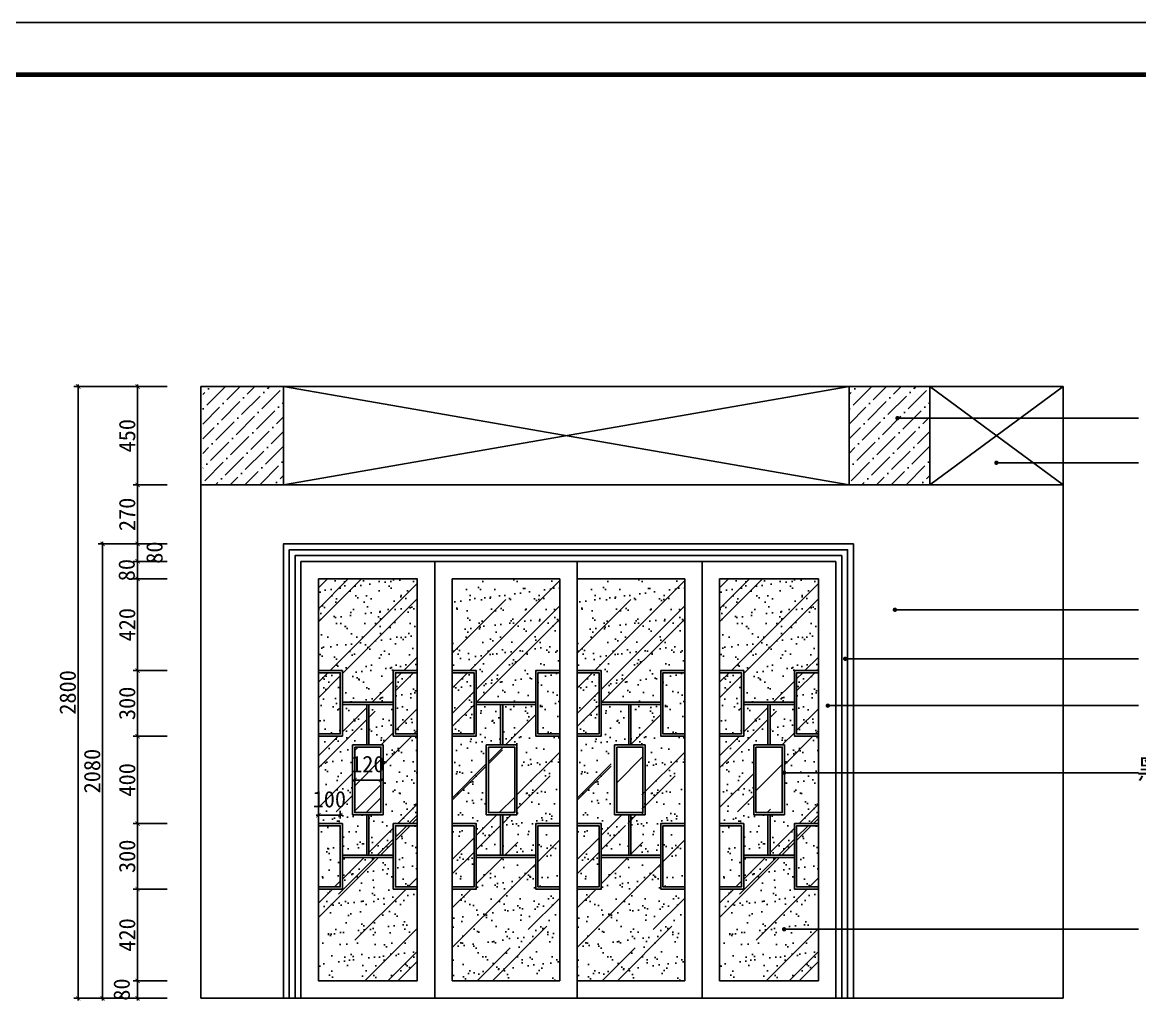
# Model space of a CAD drawing. Header units: millimetres. Extents: x 71641 to 191108, y -23091 to 29972.
# Drawn here: x 99519 to 104636, y -5662 to -1139 of the extents above; entities that cross this region are included whole.
import ezdxf

# ---------------------------------------------------------------- set-up
doc = ezdxf.new("R2010")
doc.units = ezdxf.units.MM
doc.layers.add('00', color=1, linetype='Continuous')
doc.styles.add('30', font='SimSun.ttf', dxfattribs={"height": 75})
doc.dimstyles.new('30', dxfattribs={"dimscale": 0, "dimtxt": 90, "dimasz": 20, "dimexe": 20, "dimexo": 20, "dimgap": 10, "dimtad": 1, "dimdec": 0, "dimzin": 0, "dimdsep": 46, "dimtxsty": '30', "dimblk": 'ARCHTICK', "dimcen": 20, "dimdle": 10, "dimclrd": 8, "dimclre": 8, "dimclrt": 2, "dimadec": 0, "dimazin": 0, "dimtfac": 1, "dimtdec": 0, "dimtmove": 2, "dimatfit": 3, "dimldrblk": 'DOT', "dimfxl": 0, "dimtolj": 2, "dimtzin": 0, "dimlwd": -1, "dimarcsym": 0})
pattern_1 = [(37.5, (-14028.785, 991.715), (-3.20006, 97.88265), [0, -77.216, 0, -86.36, 0, -82.55]), (7.5, (-14028.79, 991.71), (89.90466, 143.36502), [0, -41.656, 0, -69.596, 0, -26.67]), (327.5, (-14091.27, 991.715), (158.198474, 0.28744), [0, -25.4, 0, -91.44, 0, -119.38]), (317.5, (-14091.27, 991.71), (152.71129, 44.58586), [0, -12.7, 0, -59.944, 0, -68.58])]
pattern_2 = [(45, (-14028.8, 991.7), (301.7366, 804.631), [5334, -711.2, 1778, -355.6]), (45, (-13820.1, 1451.86), (-585.872, 82.9776), [1066.8, -117.348, 2133.6, -266.7]), (45, (-14116.8, 1331.17), (1139.0557, 1475.9949), [2844.8, -497.84, 1422.4, -355.6])]

# ---------------------------------------------------------------- blocks, each defined once
blk = doc.blocks.new('_ARCHTICK')
at = {"color": 0, "linetype": 'ByBlock', "const_width": 0.15}
blk.add_lwpolyline([(-0.5, -0.5), (0.5, 0.5)], dxfattribs=at)
blk = doc.blocks.new('*D157')
at = {"color": 8, "lineweight": -2}
for p, q in [((100182.1, -5525.8), (100027, -5525.8)), ((100182.1, -5605.8), (100027, -5605.8))]:
    blk.add_line(p, q, dxfattribs=at)
at = {"color": 8}
blk.add_line((100047, -5615.8), (100047, -5515.8), dxfattribs=at)
at = {"layer": 'Defpoints', "color": 0}
for p in [(100047, -5525.8), (100202.1, -5525.8), (100202.1, -5605.8)]:
    blk.add_point(p, dxfattribs=at)
at = {"color": 8, "xscale": 20, "yscale": 20, "zscale": 20}
for p, rotation in [((100047, -5525.8), 90), ((100047, -5605.8), 270)]:
    blk.add_blockref('_ARCHTICK', p, dxfattribs=dict(at, rotation=rotation))
at = {"color": 2, "insert": (99974.5, -5565.8), "char_height": 75, "attachment_point": 5, "rotation": 90, "style": '30'}
blk.add_mtext('\\A2;80', dxfattribs=at)
blk = doc.blocks.new('_Dot')
at = {"color": 0, "linetype": 'ByBlock', "lineweight": -2}
blk.add_line((-0.5, 0), (-1, 0), dxfattribs=at)
at = {"color": 0, "linetype": 'ByBlock', "const_width": 0.5}
blk.add_lwpolyline([(-0.25, 0, 1), (0.25, 0, 1)], format="xyb", close=True, dxfattribs=at)
blk = doc.blocks.new('DOT')
at = {"color": 0, "linetype": 'ByBlock'}
blk.add_line((-0.5, 0), (-1, 0), dxfattribs=at)
at = {"color": 0, "linetype": 'ByBlock', "const_width": 0.5}
blk.add_lwpolyline([(-0.25, 0, 1), (0.25, 0, 1)], format="xyb", close=True, dxfattribs=at)
blk = doc.blocks.new('*D158')
at = {"color": 8, "lineweight": -2}
for p, q in [((100182.1, -5105.8), (100027, -5105.8)), ((100182.1, -5525.8), (100027, -5525.8))]:
    blk.add_line(p, q, dxfattribs=at)
at = {"color": 8}
blk.add_line((100047, -5535.8), (100047, -5095.8), dxfattribs=at)
at = {"layer": 'Defpoints', "color": 0}
for p in [(100047, -5105.8), (100202.1, -5105.8), (100202.1, -5525.8)]:
    blk.add_point(p, dxfattribs=at)
at = {"color": 8, "xscale": 20, "yscale": 20, "zscale": 20}
for p, rotation in [((100047, -5105.8), 90), ((100047, -5525.8), 270)]:
    blk.add_blockref('_ARCHTICK', p, dxfattribs=dict(at, rotation=rotation))
at = {"color": 2, "insert": (99999.5, -5315.8), "char_height": 75, "attachment_point": 5, "rotation": 90, "style": '30'}
blk.add_mtext('\\A2;420', dxfattribs=at)
blk = doc.blocks.new('*D159')
at = {"color": 8, "lineweight": -2}
for p, q in [((100182.1, -4805.8), (100027, -4805.8)), ((100182.1, -5105.8), (100027, -5105.8))]:
    blk.add_line(p, q, dxfattribs=at)
at = {"color": 8}
blk.add_line((100047, -5115.8), (100047, -4795.8), dxfattribs=at)
at = {"layer": 'Defpoints', "color": 0}
for p in [(100047, -4805.8), (100202.1, -4805.8), (100202.1, -5105.8)]:
    blk.add_point(p, dxfattribs=at)
at = {"color": 8, "xscale": 20, "yscale": 20, "zscale": 20}
for p, rotation in [((100047, -4805.8), 90), ((100047, -5105.8), 270)]:
    blk.add_blockref('_ARCHTICK', p, dxfattribs=dict(at, rotation=rotation))
at = {"color": 2, "insert": (99999.5, -4955.8), "char_height": 75, "attachment_point": 5, "rotation": 90, "style": '30'}
blk.add_mtext('\\A2;300', dxfattribs=at)
blk = doc.blocks.new('*D160')
at = {"color": 8}
blk.add_line((100047, -4815.8), (100047, -4395.8), dxfattribs=at)
at = {"color": 8, "lineweight": -2}
for p, q in [((100182.1, -4405.8), (100027, -4405.8)), ((100182.1, -4805.8), (100027, -4805.8))]:
    blk.add_line(p, q, dxfattribs=at)
at = {"layer": 'Defpoints', "color": 0}
for p in [(100047, -4405.8), (100202.1, -4405.8), (100202.1, -4805.8)]:
    blk.add_point(p, dxfattribs=at)
at = {"color": 8, "xscale": 20, "yscale": 20, "zscale": 20}
for p, rotation in [((100047, -4405.8), 90), ((100047, -4805.8), 270)]:
    blk.add_blockref('_ARCHTICK', p, dxfattribs=dict(at, rotation=rotation))
at = {"color": 2, "insert": (99999.5, -4605.8), "char_height": 75, "attachment_point": 5, "rotation": 90, "style": '30'}
blk.add_mtext('\\A2;400', dxfattribs=at)
blk = doc.blocks.new('*D161')
at = {"color": 8, "lineweight": -2}
for p, q in [((100182.1, -4105.8), (100027, -4105.8)), ((100182.1, -4405.8), (100027, -4405.8))]:
    blk.add_line(p, q, dxfattribs=at)
at = {"color": 8}
blk.add_line((100047, -4415.8), (100047, -4095.8), dxfattribs=at)
at = {"layer": 'Defpoints', "color": 0}
for p in [(100047, -4105.8), (100202.1, -4105.8), (100202.1, -4405.8)]:
    blk.add_point(p, dxfattribs=at)
at = {"color": 8, "xscale": 20, "yscale": 20, "zscale": 20}
for p, rotation in [((100047, -4105.8), 90), ((100047, -4405.8), 270)]:
    blk.add_blockref('_ARCHTICK', p, dxfattribs=dict(at, rotation=rotation))
at = {"color": 2, "insert": (99999.5, -4255.8), "char_height": 75, "attachment_point": 5, "rotation": 90, "style": '30'}
blk.add_mtext('\\A2;300', dxfattribs=at)
blk = doc.blocks.new('*D162')
at = {"color": 8}
blk.add_line((100047, -4115.8), (100047, -3675.8), dxfattribs=at)
at = {"color": 8, "lineweight": -2}
for p, q in [((100182.1, -3685.8), (100027, -3685.8)), ((100182.1, -4105.8), (100027, -4105.8))]:
    blk.add_line(p, q, dxfattribs=at)
at = {"layer": 'Defpoints', "color": 0}
for p in [(100047, -3685.8), (100202.1, -3685.8), (100202.1, -4105.8)]:
    blk.add_point(p, dxfattribs=at)
at = {"color": 8, "xscale": 20, "yscale": 20, "zscale": 20}
for p, rotation in [((100047, -3685.8), 90), ((100047, -4105.8), 270)]:
    blk.add_blockref('_ARCHTICK', p, dxfattribs=dict(at, rotation=rotation))
at = {"color": 2, "insert": (99999.5, -3895.8), "char_height": 75, "attachment_point": 5, "rotation": 90, "style": '30'}
blk.add_mtext('\\A2;420', dxfattribs=at)
blk = doc.blocks.new('*D163')
at = {"color": 8, "lineweight": -2}
for p, q in [((100182.1, -3605.8), (100027, -3605.8)), ((100182.1, -3685.8), (100027, -3685.8))]:
    blk.add_line(p, q, dxfattribs=at)
at = {"color": 8}
blk.add_line((100047, -3695.8), (100047, -3595.8), dxfattribs=at)
at = {"layer": 'Defpoints', "color": 0}
for p in [(100047, -3605.8), (100202.1, -3605.8), (100202.1, -3685.8)]:
    blk.add_point(p, dxfattribs=at)
at = {"color": 8, "xscale": 20, "yscale": 20, "zscale": 20}
for p, rotation in [((100047, -3605.8), 90), ((100047, -3685.8), 270)]:
    blk.add_blockref('_ARCHTICK', p, dxfattribs=dict(at, rotation=rotation))
at = {"color": 2, "insert": (99997.1, -3645.8), "char_height": 75, "attachment_point": 5, "rotation": 90, "style": '30'}
blk.add_mtext('\\A2;80', dxfattribs=at)
blk = doc.blocks.new('*D164')
at = {"color": 8, "lineweight": -2}
for p, q in [((100182.1, -3525.8), (100027, -3525.8)), ((100182.1, -3605.8), (100027, -3605.8))]:
    blk.add_line(p, q, dxfattribs=at)
at = {"color": 8}
blk.add_line((100047, -3615.8), (100047, -3515.8), dxfattribs=at)
at = {"layer": 'Defpoints', "color": 0}
for p in [(100047, -3525.8), (100202.1, -3525.8), (100202.1, -3605.8)]:
    blk.add_point(p, dxfattribs=at)
at = {"color": 8, "xscale": 20, "yscale": 20, "zscale": 20}
for p, rotation in [((100047, -3525.8), 90), ((100047, -3605.8), 270)]:
    blk.add_blockref('_ARCHTICK', p, dxfattribs=dict(at, rotation=rotation))
at = {"color": 2, "insert": (100124.6, -3565.8), "char_height": 75, "attachment_point": 5, "rotation": 90, "style": '30'}
blk.add_mtext('\\A2;80', dxfattribs=at)
blk = doc.blocks.new('*D165')
at = {"color": 8, "lineweight": -2}
for p, q in [((100182.1, -3255.8), (100027, -3255.8)), ((100182.1, -3525.8), (100027, -3525.8))]:
    blk.add_line(p, q, dxfattribs=at)
at = {"color": 8}
blk.add_line((100047, -3535.8), (100047, -3245.8), dxfattribs=at)
at = {"layer": 'Defpoints', "color": 0}
for p in [(100047, -3255.8), (100202.1, -3255.8), (100202.1, -3525.8)]:
    blk.add_point(p, dxfattribs=at)
at = {"color": 8, "xscale": 20, "yscale": 20, "zscale": 20}
for p, rotation in [((100047, -3255.8), 90), ((100047, -3525.8), 270)]:
    blk.add_blockref('_ARCHTICK', p, dxfattribs=dict(at, rotation=rotation))
at = {"color": 2, "insert": (99999.5, -3390.8), "char_height": 75, "attachment_point": 5, "rotation": 90, "style": '30'}
blk.add_mtext('\\A2;270', dxfattribs=at)
blk = doc.blocks.new('*D166')
at = {"color": 8, "lineweight": -2}
for p, q in [((100182.1, -2805.8), (100027, -2805.8)), ((100182.1, -3255.8), (100027, -3255.8))]:
    blk.add_line(p, q, dxfattribs=at)
at = {"color": 8}
blk.add_line((100047, -3265.8), (100047, -2795.8), dxfattribs=at)
at = {"layer": 'Defpoints', "color": 0}
for p in [(100047, -2805.8), (100202.1, -2805.8), (100202.1, -3255.8)]:
    blk.add_point(p, dxfattribs=at)
at = {"color": 8, "xscale": 20, "yscale": 20, "zscale": 20}
for p, rotation in [((100047, -2805.8), 90), ((100047, -3255.8), 270)]:
    blk.add_blockref('_ARCHTICK', p, dxfattribs=dict(at, rotation=rotation))
at = {"color": 2, "insert": (99999.5, -3030.8), "char_height": 75, "attachment_point": 5, "rotation": 90, "style": '30'}
blk.add_mtext('\\A2;450', dxfattribs=at)
blk = doc.blocks.new('*D167')
at = {"color": 8, "lineweight": -2}
for p, q in [((100182.1, -2805.8), (99754.7, -2805.8)), ((100182.1, -5605.8), (99754.7, -5605.8))]:
    blk.add_line(p, q, dxfattribs=at)
at = {"color": 8}
blk.add_line((99774.7, -5615.8), (99774.7, -2795.8), dxfattribs=at)
at = {"layer": 'Defpoints', "color": 0}
for p in [(99774.7, -2805.8), (100202.1, -2805.8), (100202.1, -5605.8)]:
    blk.add_point(p, dxfattribs=at)
at = {"color": 8, "xscale": 20, "yscale": 20, "zscale": 20}
for p, rotation in [((99774.7, -2805.8), 90), ((99774.7, -5605.8), 270)]:
    blk.add_blockref('_ARCHTICK', p, dxfattribs=dict(at, rotation=rotation))
at = {"color": 2, "insert": (99727.2, -4205.8), "char_height": 75, "attachment_point": 5, "rotation": 90, "style": '30'}
blk.add_mtext('\\A2;2800', dxfattribs=at)
blk = doc.blocks.new('*D168')
at = {"color": 8, "lineweight": -2}
for p, q in [((100182.1, -3525.8), (99866.6, -3525.8)), ((100182.1, -5605.8), (99866.6, -5605.8))]:
    blk.add_line(p, q, dxfattribs=at)
at = {"color": 8}
blk.add_line((99886.6, -5615.8), (99886.6, -3515.8), dxfattribs=at)
at = {"layer": 'Defpoints', "color": 0}
for p in [(99886.6, -3525.8), (100202.1, -3525.8), (100202.1, -5605.8)]:
    blk.add_point(p, dxfattribs=at)
at = {"color": 8, "xscale": 20, "yscale": 20, "zscale": 20}
for p, rotation in [((99886.6, -3525.8), 90), ((99886.6, -5605.8), 270)]:
    blk.add_blockref('_ARCHTICK', p, dxfattribs=dict(at, rotation=rotation))
at = {"color": 2, "insert": (99839.1, -4565.8), "char_height": 75, "attachment_point": 5, "rotation": 90, "style": '30'}
blk.add_mtext('\\A2;2080', dxfattribs=at)
blk = doc.blocks.new('*D186')
at = {"color": 8, "lineweight": -2}
for p, q in [((100875.2, -4782.1), (100875.2, -4747.5)), ((100975.2, -4782.1), (100975.2, -4747.5))]:
    blk.add_line(p, q, dxfattribs=at)
at = {"color": 8}
blk.add_line((100985.2, -4767.5), (100865.2, -4767.5), dxfattribs=at)
at = {"layer": 'Defpoints', "color": 0}
for p in [(100875.2, -4767.5), (100875.2, -4802.1), (100975.2, -4802.1)]:
    blk.add_point(p, dxfattribs=at)
at = {"color": 8, "xscale": 20, "yscale": 20, "zscale": 20, "rotation": 180}
blk.add_blockref('_ARCHTICK', (100875.2, -4767.5), dxfattribs=at)
at = {"color": 8, "xscale": 20, "yscale": 20, "zscale": 20}
blk.add_blockref('_ARCHTICK', (100975.2, -4767.5), dxfattribs=at)
at = {"color": 2, "insert": (100925.2, -4695), "char_height": 75, "attachment_point": 5, "style": '30'}
blk.add_mtext('\\A2;100', dxfattribs=at)
blk = doc.blocks.new('*D187')
at = {"color": 8, "lineweight": -2}
for p, q in [((101041.5, -4599.7), (101041.5, -4586.6)), ((101161.5, -4599.7), (101161.5, -4586.6))]:
    blk.add_line(p, q, dxfattribs=at)
at = {"color": 8}
blk.add_line((101171.5, -4606.6), (101031.5, -4606.6), dxfattribs=at)
at = {"layer": 'Defpoints', "color": 0}
for p in [(101041.5, -4606.6), (101041.5, -4619.7), (101161.5, -4619.7)]:
    blk.add_point(p, dxfattribs=at)
at = {"color": 8, "xscale": 20, "yscale": 20, "zscale": 20, "rotation": 180}
blk.add_blockref('_ARCHTICK', (101041.5, -4606.6), dxfattribs=at)
at = {"color": 8, "xscale": 20, "yscale": 20, "zscale": 20}
blk.add_blockref('_ARCHTICK', (101161.5, -4606.6), dxfattribs=at)
at = {"color": 2, "insert": (101101.5, -4534.1), "char_height": 75, "attachment_point": 5, "style": '30'}
blk.add_mtext('\\A2;120', dxfattribs=at)

msp = doc.modelspace()

# ---------------------------------------------------------------- hatches: boundary and pattern name
h = msp.add_hatch()
h.set_pattern_fill('ANSI36', color=8, scale=15, style=0)
h.set_pattern_definition([(45, (-16988.785, 1191.715), (25.25697, 92.608891), [119.0625, -23.8125, 0, -23.8125])])
h.paths.add_polyline_path([(100345.2, -3255.8), (100715.2, -3255.8), (100715.2, -2805.8), (100345.2, -2805.8)])
h = msp.add_hatch()
h.set_pattern_fill('ANSI36', color=8, scale=15, style=0)
h.set_pattern_definition([(45, (-14028.785, 1191.715), (25.25697, 92.608891), [119.0625, -23.8125, 0, -23.8125])])
h.paths.add_polyline_path([(103305.2, -3255.8), (103675.2, -3255.8), (103675.2, -2805.8), (103305.2, -2805.8)])
h = msp.add_hatch()
h.set_pattern_fill('AR-RROOF', color=165, scale=14, angle=45, style=0)
h.paths.add_polyline_path([(101217.7, -4105.8), (101327.7, -4105.8), (101327.7, -3685.8), (100875.2, -3685.8), (100875.2, -4105.8), (100985.2, -4105.8), (100985.2, -4250.8), (101217.7, -4250.8)])
h.paths.add_polyline_path([(100975.2, -4115.8), (100875.2, -4115.8), (100875.2, -4395.8), (100975.2, -4395.8)])
h.paths.add_polyline_path([(100985.2, -4405.8), (100875.2, -4405.8), (100875.2, -4805.8), (100985.2, -4805.8), (100985.2, -4950.8), (101096.5, -4950.8), (101096.5, -4765.8), (101031.5, -4765.8), (101031.5, -4445.8), (101096.5, -4445.8), (101096.5, -4260.8), (100985.2, -4260.8)])
h.paths.add_polyline_path([(101106.5, -4445.8), (101171.5, -4445.8), (101171.5, -4765.8), (101106.5, -4765.8), (101106.5, -4950.8), (101217.7, -4950.8), (101217.7, -4805.8), (101327.7, -4805.8), (101327.7, -4405.8), (101217.7, -4405.8), (101217.7, -4260.8), (101106.5, -4260.8)])
h.paths.add_polyline_path([(101327.7, -4115.8), (101227.7, -4115.8), (101227.7, -4395.8), (101327.7, -4395.8)])
h.paths.add_polyline_path([(101327.7, -4815.8), (101227.7, -4815.8), (101227.7, -5095.8), (101327.7, -5095.8)])
h.paths.add_polyline_path([(100985.2, -5105.8), (100875.2, -5105.8), (100875.2, -5525.8), (101327.7, -5525.8), (101327.7, -5105.8), (101217.7, -5105.8), (101217.7, -4960.8), (100985.2, -4960.8)])
h.paths.add_polyline_path([(100875.2, -5095.8), (100975.2, -5095.8), (100975.2, -4815.8), (100875.2, -4815.8)])
h.paths.add_polyline_path([(100835.2, -4638.7), (101015.2, -4638.7), (101015.2, -4751.2), (100835.2, -4751.2)], flags=9)
h.paths.add_polyline_path([(101011.5, -4477.8), (101191.5, -4477.8), (101191.5, -4590.3), (101011.5, -4590.3)], flags=9)
h = msp.add_hatch()
h.set_pattern_fill('AR-SAND', color=8, scale=2, style=0)
h.set_pattern_definition(pattern_1)
h.paths.add_polyline_path([(101327.7, -5525.8), (101327.7, -5105.8), (101217.7, -5105.8), (101217.7, -4960.8), (100985.2, -4960.8), (100985.2, -5105.8), (100875.2, -5105.8), (100875.2, -5525.8)])
h.paths.add_polyline_path([(100985.2, -4950.8), (101096.5, -4950.8), (101096.5, -4765.8), (101031.5, -4765.8), (101031.5, -4445.8), (101096.5, -4445.8), (101096.5, -4260.8), (100985.2, -4260.8), (100985.2, -4405.8), (100875.2, -4405.8), (100875.2, -4805.8), (100985.2, -4805.8)])
h.paths.add_polyline_path([(101217.7, -4805.8), (101327.7, -4805.8), (101327.7, -4405.8), (101217.7, -4405.8), (101217.7, -4260.8), (101106.5, -4260.8), (101106.5, -4445.8), (101171.5, -4445.8), (101171.5, -4765.8), (101106.5, -4765.8), (101106.5, -4950.8), (101217.7, -4950.8)])
h.paths.add_polyline_path([(101217.7, -4105.8), (101327.7, -4105.8), (101327.7, -3685.8), (100875.2, -3685.8), (100875.2, -4105.8), (100985.2, -4105.8), (100985.2, -4250.8), (101217.7, -4250.8)])
h.paths.add_polyline_path([(100975.2, -4115.8), (100875.2, -4115.8), (100875.2, -4395.8), (100975.2, -4395.8)])
h.paths.add_polyline_path([(101227.7, -4395.8), (101327.7, -4395.8), (101327.7, -4115.8), (101227.7, -4115.8)])
h.paths.add_polyline_path([(101327.7, -4815.8), (101227.7, -4815.8), (101227.7, -5095.8), (101327.7, -5095.8)])
h.paths.add_polyline_path([(100975.2, -4815.8), (100875.2, -4815.8), (100875.2, -5095.8), (100975.2, -5095.8)])
h = msp.add_hatch()
h.set_pattern_fill('AR-SAND', color=8, scale=2, style=0)
h.set_pattern_definition(pattern_1)
h.paths.add_polyline_path([(101870.2, -5105.8), (101870.2, -4960.8), (101597.7, -4960.8), (101597.7, -5105.8), (101487.7, -5105.8), (101487.7, -5525.8), (101980.2, -5525.8), (101980.2, -5105.8)])
h.paths.add_polyline_path([(101587.7, -4815.8), (101487.7, -4815.8), (101487.7, -5095.8), (101587.7, -5095.8)], flags=17)
h.paths.add_polyline_path([(101597.7, -4950.8), (101709, -4950.8), (101709, -4765.8), (101644, -4765.8), (101644, -4445.8), (101709, -4445.8), (101709, -4260.8), (101597.7, -4260.8), (101597.7, -4405.8), (101487.7, -4405.8), (101487.7, -4805.8), (101597.7, -4805.8)], flags=17)
h.paths.add_polyline_path([(101784, -4765.8), (101719, -4765.8), (101719, -4950.8), (101870.2, -4950.8), (101870.2, -4805.8), (101980.2, -4805.8), (101980.2, -4405.8), (101870.2, -4405.8), (101870.2, -4260.8), (101719, -4260.8), (101719, -4445.8), (101784, -4445.8)], flags=17)
h.paths.add_polyline_path([(101880.2, -5095.8), (101980.2, -5095.8), (101980.2, -4815.8), (101880.2, -4815.8)], flags=17)
h.paths.add_polyline_path([(101880.2, -4395.8), (101980.2, -4395.8), (101980.2, -4115.8), (101880.2, -4115.8)])
h.paths.add_polyline_path([(101870.2, -4105.8), (101980.2, -4105.8), (101980.2, -3685.8), (101487.7, -3685.8), (101487.7, -4105.8), (101597.7, -4105.8), (101597.7, -4250.8), (101870.2, -4250.8)], flags=17)
h.paths.add_polyline_path([(101587.7, -4115.8), (101487.7, -4115.8), (101487.7, -4395.8), (101587.7, -4395.8)], flags=17)
h = msp.add_hatch()
h.set_pattern_fill('AR-RROOF', color=165, scale=14, angle=45, style=0)
h.set_pattern_definition(pattern_2)
h.paths.add_polyline_path([(101597.7, -4105.8), (101597.7, -4250.8), (101870.2, -4250.8), (101870.2, -4105.8), (101980.2, -4105.8), (101980.2, -3685.8), (101487.7, -3685.8), (101487.7, -4105.8)], flags=17)
h.paths.add_polyline_path([(101587.7, -4115.8), (101487.7, -4115.8), (101487.7, -4395.8), (101587.7, -4395.8)], flags=17)
h.paths.add_polyline_path([(101644, -4445.8), (101709, -4445.8), (101709, -4260.8), (101597.7, -4260.8), (101597.7, -4405.8), (101487.7, -4405.8), (101487.7, -4805.8), (101597.7, -4805.8), (101597.7, -4950.8), (101709, -4950.8), (101709, -4765.8), (101644, -4765.8)], flags=17)
h.paths.add_polyline_path([(101784, -4445.8), (101784, -4765.8), (101719, -4765.8), (101719, -4950.8), (101870.2, -4950.8), (101870.2, -4805.8), (101980.2, -4805.8), (101980.2, -4405.8), (101870.2, -4405.8), (101870.2, -4260.8), (101719, -4260.8), (101719, -4445.8)])
h.paths.add_polyline_path([(101870.2, -5105.8), (101870.2, -4960.8), (101597.7, -4960.8), (101597.7, -5105.8), (101487.7, -5105.8), (101487.7, -5525.8), (101980.2, -5525.8), (101980.2, -5105.8)])
h.paths.add_polyline_path([(101587.7, -4815.8), (101487.7, -4815.8), (101487.7, -5095.8), (101587.7, -5095.8)], flags=17)
h.paths.add_polyline_path([(101880.2, -5095.8), (101980.2, -5095.8), (101980.2, -4815.8), (101880.2, -4815.8)])
h = msp.add_hatch()
h.set_pattern_fill('AR-RROOF', color=165, scale=14, angle=45, style=0)
h.set_pattern_definition([(45, (-13456.3, 991.7), (301.7366, 804.631), [5334, -711.2, 1778, -355.6]), (45, (-13247.6, 1451.86), (-585.872, 82.9776), [1066.8, -117.348, 2133.6, -266.7]), (45, (-13544.3, 1331.17), (1139.0557, 1475.9949), [2844.8, -497.84, 1422.4, -355.6])])
h.paths.add_polyline_path([(102170.2, -4105.8), (102170.2, -4250.8), (102442.7, -4250.8), (102442.7, -4105.8), (102552.7, -4105.8), (102552.7, -3685.8), (102060.2, -3685.8), (102060.2, -4105.8)])
h.paths.add_polyline_path([(102160.2, -4115.8), (102060.2, -4115.8), (102060.2, -4395.8), (102160.2, -4395.8)])
h.paths.add_polyline_path([(102216.5, -4445.8), (102281.5, -4445.8), (102281.5, -4260.8), (102170.2, -4260.8), (102170.2, -4405.8), (102060.2, -4405.8), (102060.2, -4805.8), (102170.2, -4805.8), (102170.2, -4950.8), (102281.5, -4950.8), (102281.5, -4765.8), (102216.5, -4765.8)])
h.paths.add_polyline_path([(102356.5, -4445.8), (102356.5, -4765.8), (102291.5, -4765.8), (102291.5, -4950.8), (102442.7, -4950.8), (102442.7, -4805.8), (102552.7, -4805.8), (102552.7, -4405.8), (102442.7, -4405.8), (102442.7, -4260.8), (102291.5, -4260.8), (102291.5, -4445.8)])
h.paths.add_polyline_path([(102442.7, -5105.8), (102442.7, -4960.8), (102170.2, -4960.8), (102170.2, -5105.8), (102060.2, -5105.8), (102060.2, -5525.8), (102552.7, -5525.8), (102552.7, -5105.8)])
h.paths.add_polyline_path([(102160.2, -4815.8), (102060.2, -4815.8), (102060.2, -5095.8), (102160.2, -5095.8)])
h.paths.add_polyline_path([(102452.7, -5095.8), (102552.7, -5095.8), (102552.7, -4815.8), (102452.7, -4815.8)])
h = msp.add_hatch()
h.set_pattern_fill('AR-SAND', color=8, scale=2, style=0)
h.set_pattern_definition([(37.5, (-13456.285, 991.715), (-3.20006, 97.88265), [0, -77.216, 0, -86.36, 0, -82.55]), (7.5, (-13456.29, 991.71), (89.90466, 143.36502), [0, -41.656, 0, -69.596, 0, -26.67]), (327.5, (-13518.77, 991.715), (158.198474, 0.28744), [0, -25.4, 0, -91.44, 0, -119.38]), (317.5, (-13518.77, 991.71), (152.71129, 44.58586), [0, -12.7, 0, -59.944, 0, -68.58])])
h.paths.add_polyline_path([(102442.7, -5105.8), (102442.7, -4960.8), (102170.2, -4960.8), (102170.2, -5105.8), (102060.2, -5105.8), (102060.2, -5525.8), (102552.7, -5525.8), (102552.7, -5105.8)])
h.paths.add_polyline_path([(102160.2, -4815.8), (102060.2, -4815.8), (102060.2, -5095.8), (102160.2, -5095.8)])
h.paths.add_polyline_path([(102170.2, -4950.8), (102281.5, -4950.8), (102281.5, -4765.8), (102216.5, -4765.8), (102216.5, -4445.8), (102281.5, -4445.8), (102281.5, -4260.8), (102170.2, -4260.8), (102170.2, -4405.8), (102060.2, -4405.8), (102060.2, -4805.8), (102170.2, -4805.8)])
h.paths.add_polyline_path([(102356.5, -4765.8), (102291.5, -4765.8), (102291.5, -4950.8), (102442.7, -4950.8), (102442.7, -4805.8), (102552.7, -4805.8), (102552.7, -4405.8), (102442.7, -4405.8), (102442.7, -4260.8), (102291.5, -4260.8), (102291.5, -4445.8), (102356.5, -4445.8)])
h.paths.add_polyline_path([(102452.7, -5095.8), (102552.7, -5095.8), (102552.7, -4815.8), (102452.7, -4815.8)])
h.paths.add_polyline_path([(102452.7, -4395.8), (102552.7, -4395.8), (102552.7, -4115.8), (102452.7, -4115.8)])
h.paths.add_polyline_path([(102442.7, -4105.8), (102552.7, -4105.8), (102552.7, -3685.8), (102060.2, -3685.8), (102060.2, -4105.8), (102170.2, -4105.8), (102170.2, -4250.8), (102442.7, -4250.8)])
h.paths.add_polyline_path([(102160.2, -4115.8), (102060.2, -4115.8), (102060.2, -4395.8), (102160.2, -4395.8)])
h = msp.add_hatch()
h.set_pattern_fill('AR-RROOF', color=165, scale=14, angle=45, style=0)
h.set_pattern_definition([(45, (1837.5, 0), (301.7366, 804.631), [5334, -711.2, 1778, -355.6]), (45, (2046.2, 460.15), (-585.872, 82.9776), [1066.8, -117.348, 2133.6, -266.7]), (45, (1749.5, 339.45), (1139.0557, 1475.9949), [2844.8, -497.84, 1422.4, -355.6])])
h.paths.add_polyline_path([(103055.2, -4105.8), (103165.2, -4105.8), (103165.2, -3685.8), (102712.7, -3685.8), (102712.7, -4105.8), (102822.7, -4105.8), (102822.7, -4250.8), (103055.2, -4250.8)])
h.paths.add_polyline_path([(102812.7, -4115.8), (102712.7, -4115.8), (102712.7, -4395.8), (102812.7, -4395.8)])
h.paths.add_polyline_path([(102822.7, -4405.8), (102712.7, -4405.8), (102712.7, -4805.8), (102822.7, -4805.8), (102822.7, -4950.8), (102934, -4950.8), (102934, -4765.8), (102869, -4765.8), (102869, -4445.8), (102934, -4445.8), (102934, -4260.8), (102822.7, -4260.8)])
h.paths.add_polyline_path([(102944, -4445.8), (103009, -4445.8), (103009, -4765.8), (102944, -4765.8), (102944, -4950.8), (103055.2, -4950.8), (103055.2, -4805.8), (103165.2, -4805.8), (103165.2, -4405.8), (103055.2, -4405.8), (103055.2, -4260.8), (102944, -4260.8)])
h.paths.add_polyline_path([(103165.2, -4115.8), (103065.2, -4115.8), (103065.2, -4395.8), (103165.2, -4395.8)])
h.paths.add_polyline_path([(103165.2, -4815.8), (103065.2, -4815.8), (103065.2, -5095.8), (103165.2, -5095.8)])
h.paths.add_polyline_path([(102822.7, -5105.8), (102712.7, -5105.8), (102712.7, -5525.8), (103165.2, -5525.8), (103165.2, -5105.8), (103055.2, -5105.8), (103055.2, -4960.8), (102822.7, -4960.8)])
h.paths.add_polyline_path([(102712.7, -5095.8), (102812.7, -5095.8), (102812.7, -4815.8), (102712.7, -4815.8)])
h.paths.add_polyline_path([(102672.7, -4638.7), (102852.7, -4638.7), (102852.7, -4751.2), (102672.7, -4751.2)], flags=9)
h.paths.add_polyline_path([(102849, -4477.8), (103029, -4477.8), (103029, -4590.3), (102849, -4590.3)], flags=9)
h = msp.add_hatch()
h.set_pattern_fill('AR-SAND', color=8, scale=2, style=0)
h.set_pattern_definition([(37.5, (-12191.285, 991.715), (-3.20006, 97.88265), [0, -77.216, 0, -86.36, 0, -82.55]), (7.5, (-12191.29, 991.71), (89.90466, 143.36502), [0, -41.656, 0, -69.596, 0, -26.67]), (327.5, (-12253.77, 991.715), (158.198474, 0.28744), [0, -25.4, 0, -91.44, 0, -119.38]), (317.5, (-12253.77, 991.71), (152.71129, 44.58586), [0, -12.7, 0, -59.944, 0, -68.58])])
h.paths.add_polyline_path([(103165.2, -5525.8), (103165.2, -5105.8), (103055.2, -5105.8), (103055.2, -4960.8), (102822.7, -4960.8), (102822.7, -5105.8), (102712.7, -5105.8), (102712.7, -5525.8)])
h.paths.add_polyline_path([(102822.7, -4950.8), (102934, -4950.8), (102934, -4765.8), (102869, -4765.8), (102869, -4445.8), (102934, -4445.8), (102934, -4260.8), (102822.7, -4260.8), (102822.7, -4405.8), (102712.7, -4405.8), (102712.7, -4805.8), (102822.7, -4805.8)])
h.paths.add_polyline_path([(103055.2, -4805.8), (103165.2, -4805.8), (103165.2, -4405.8), (103055.2, -4405.8), (103055.2, -4260.8), (102944, -4260.8), (102944, -4445.8), (103009, -4445.8), (103009, -4765.8), (102944, -4765.8), (102944, -4950.8), (103055.2, -4950.8)])
h.paths.add_polyline_path([(103055.2, -4105.8), (103165.2, -4105.8), (103165.2, -3685.8), (102712.7, -3685.8), (102712.7, -4105.8), (102822.7, -4105.8), (102822.7, -4250.8), (103055.2, -4250.8)])
h.paths.add_polyline_path([(102812.7, -4115.8), (102712.7, -4115.8), (102712.7, -4395.8), (102812.7, -4395.8)])
h.paths.add_polyline_path([(103065.2, -4395.8), (103165.2, -4395.8), (103165.2, -4115.8), (103065.2, -4115.8)])
h.paths.add_polyline_path([(103165.2, -4815.8), (103065.2, -4815.8), (103065.2, -5095.8), (103165.2, -5095.8)])
h.paths.add_polyline_path([(102812.7, -4815.8), (102712.7, -4815.8), (102712.7, -5095.8), (102812.7, -5095.8)])
h = msp.add_hatch()
h.set_pattern_fill('AR-RROOF', color=165, scale=14, angle=45, style=0)
h.set_pattern_definition(pattern_2)
h.paths.add_polyline_path([(101161.5, -4455.8), (101041.5, -4455.8), (101041.5, -4755.8), (101161.5, -4755.8)])
h.paths.add_polyline_path([(101774, -4455.8), (101654, -4455.8), (101654, -4755.8), (101774, -4755.8)])
h.paths.add_polyline_path([(102361.5, -4455.8), (102241.5, -4455.8), (102241.5, -4755.8), (102361.5, -4755.8)])
h.paths.add_polyline_path([(102999, -4455.8), (102879, -4455.8), (102879, -4755.8), (102999, -4755.8)])

# ---------------------------------------------------------------- linework, layer by layer
at = {"color": 3, "lineweight": -2}
msp.add_line((107248.5, -1371.3), (95767, -1371.3), dxfattribs=at)
at = {"color": 0}
for p, q in [((100336.2, -5605.8), (100336.2, -2805.8)), ((100336.2, -2805.8), (104285.2, -2805.8)), ((100715.2, -3255.8), (100715.2, -2805.8)), ((103305.2, -3255.8), (103305.2, -2805.8)), ((103675.2, -3255.8), (103675.2, -2805.8)), ((104285.2, -5605.8), (104285.2, -2805.8)), ((100715.2, -3255.8), (100336.2, -3255.8)), ((103305.2, -3255.8), (103675.2, -3255.8)), ((100336.2, -5605.8), (104285.2, -5605.8))]:
    msp.add_line(p, q, dxfattribs=at)
at = {"color": 8}
for p, q in [((100715.2, -3255.8), (103305.2, -2805.8)), ((103305.2, -3255.8), (100715.2, -2805.8)), ((103675.2, -2805.8), (104285.2, -3255.8)), ((104285.2, -2805.8), (103675.2, -3255.8))]:
    msp.add_line(p, q, dxfattribs=at)
at = {"color": 3}
for p, q in [((100715.2, -3255.8), (103305.2, -3255.8)), ((103675.2, -3255.8), (104285.2, -3255.8)), ((101407.7, -5605.8), (101407.7, -3605.8)), ((102060.2, -5605.8), (102060.2, -3605.8)), ((102632.7, -5605.8), (102632.7, -3605.8)), ((102060.2, -3685.8), (102552.7, -3685.8)), ((102552.7, -3685.8), (102552.7, -5525.8)), ((100985.2, -4250.8), (101217.7, -4250.8)), ((100985.2, -4260.8), (101217.7, -4260.8)), ((101096.5, -4445.8), (101096.5, -4260.8)), ((101106.5, -4445.8), (101106.5, -4260.8)), ((101597.7, -4250.8), (101870.2, -4250.8)), ((101597.7, -4260.8), (101870.2, -4260.8)), ((101709, -4445.8), (101709, -4260.8)), ((101719, -4445.8), (101719, -4260.8)), ((102170.2, -4250.8), (102442.7, -4250.8)), ((102170.2, -4260.8), (102442.7, -4260.8)), ((102296.5, -4445.8), (102296.5, -4260.8)), ((102306.5, -4445.8), (102306.5, -4260.8)), ((102822.7, -4250.8), (103055.2, -4250.8)), ((102822.7, -4260.8), (103055.2, -4260.8)), ((102934, -4445.8), (102934, -4260.8)), ((102944, -4445.8), (102944, -4260.8)), ((101161.5, -4455.8), (101041.5, -4455.8)), ((101041.5, -4455.8), (101041.5, -4755.8)), ((101161.5, -4455.8), (101161.5, -4755.8)), ((101654, -4455.8), (101654, -4755.8)), ((101774, -4455.8), (101654, -4455.8)), ((101774, -4455.8), (101774, -4755.8)), ((102241.5, -4455.8), (102241.5, -4755.8)), ((102361.5, -4455.8), (102241.5, -4455.8)), ((102361.5, -4455.8), (102361.5, -4755.8)), ((102879, -4455.8), (102879, -4755.8)), ((102999, -4455.8), (102879, -4455.8)), ((102999, -4455.8), (102999, -4755.8)), ((101161.5, -4755.8), (101041.5, -4755.8)), ((101774, -4755.8), (101654, -4755.8)), ((102361.5, -4755.8), (102241.5, -4755.8)), ((102999, -4755.8), (102879, -4755.8)), ((101096.5, -4765.8), (101096.5, -4950.8)), ((101106.5, -4765.8), (101106.5, -4950.8)), ((101709, -4765.8), (101709, -4950.8)), ((101719, -4765.8), (101719, -4950.8)), ((102296.5, -4765.8), (102296.5, -4950.8)), ((102306.5, -4765.8), (102306.5, -4950.8)), ((102934, -4765.8), (102934, -4950.8)), ((102944, -4765.8), (102944, -4950.8)), ((100985.2, -4950.8), (101217.7, -4950.8)), ((100985.2, -4960.8), (101217.7, -4960.8)), ((101597.7, -4950.8), (101870.2, -4950.8)), ((101597.7, -4960.8), (101870.2, -4960.8)), ((102170.2, -4950.8), (102442.7, -4950.8)), ((102170.2, -4960.8), (102442.7, -4960.8)), ((102822.7, -4950.8), (103055.2, -4950.8)), ((102822.7, -4960.8), (103055.2, -4960.8)), ((102552.7, -5525.8), (102060.2, -5525.8))]:
    msp.add_line(p, q, dxfattribs=at)
at = {"color": 1}
for p, q in [((100795.2, -5605.8), (100795.2, -3605.8)), ((100795.2, -3605.8), (103245.2, -3605.8)), ((100795.2, -5605.8), (100795.2, -3605.8)), ((100795.2, -3605.8), (103245.2, -3605.8)), ((103245.2, -5605.8), (103245.2, -3605.8)), ((103245.2, -3605.8), (103245.2, -5605.8))]:
    msp.add_line(p, q, dxfattribs=at)
at = {"color": 4}
msp.add_line((102060.2, -5525.8), (102060.2, -3685.8), dxfattribs=at)
at = {"color": 3, "lineweight": -2}
for points in [[(95767, -1371.3), (107248.5, -1371.3), (107248.5, -9390.9), (95767, -9390.9)], [(95773.5, -1377.8), (107242, -1377.8), (107242, -9384.4), (95773.5, -9384.4)], [(95780, -1384.3), (107235.5, -1384.3), (107235.5, -9377.9), (95780, -9377.9)]]:
    msp.add_lwpolyline(points, close=True, dxfattribs=at)
at = {"color": 1}
for points in [[(100715.2, -5605.8), (100715.2, -3525.8), (103325.2, -3525.8), (103325.2, -5605.8)], [(100741.9, -5605.8), (100741.9, -3552.5), (103298.5, -3552.5), (103298.5, -5605.8)]]:
    msp.add_lwpolyline(points, dxfattribs=at)
at = {"color": 165}
for points in [[(100741.9, -5605.8), (100741.9, -3552.5), (103298.5, -3552.5), (103298.5, -5605.8)], [(100768.5, -5605.8), (100768.5, -3579.2), (103271.9, -3579.2), (103271.9, -5605.8)]]:
    msp.add_lwpolyline(points, dxfattribs=at)
at = {"color": 3}
for points in [[(100875.2, -3685.8), (101327.7, -3685.8), (101327.7, -5525.8), (100875.2, -5525.8)], [(101487.7, -3685.8), (101980.2, -3685.8), (101980.2, -5525.8), (101487.7, -5525.8)], [(102712.7, -3685.8), (103165.2, -3685.8), (103165.2, -5525.8), (102712.7, -5525.8)], [(101031.5, -4445.8), (101171.5, -4445.8), (101171.5, -4765.8), (101031.5, -4765.8)], [(101644, -4445.8), (101784, -4445.8), (101784, -4765.8), (101644, -4765.8)], [(102231.5, -4445.8), (102371.5, -4445.8), (102371.5, -4765.8), (102231.5, -4765.8)], [(102869, -4445.8), (103009, -4445.8), (103009, -4765.8), (102869, -4765.8)], [(101041.5, -4455.8), (101161.5, -4455.8), (101161.5, -4755.8), (101041.5, -4755.8)], [(101654, -4455.8), (101774, -4455.8), (101774, -4755.8), (101654, -4755.8)], [(102241.5, -4455.8), (102361.5, -4455.8), (102361.5, -4755.8), (102241.5, -4755.8)], [(102879, -4455.8), (102999, -4455.8), (102999, -4755.8), (102879, -4755.8)]]:
    msp.add_lwpolyline(points, close=True, dxfattribs=at)
for points in [[(100875.2, -4405.8), (100985.2, -4405.8), (100985.2, -4105.8), (100875.2, -4105.8)], [(100875.2, -4395.8), (100975.2, -4395.8), (100975.2, -4115.8), (100875.2, -4115.8)], [(101327.7, -4405.8), (101217.7, -4405.8), (101217.7, -4105.8), (101327.7, -4105.8)], [(101327.7, -4395.8), (101227.7, -4395.8), (101227.7, -4115.8), (101327.7, -4115.8)], [(101487.7, -4405.8), (101597.7, -4405.8), (101597.7, -4105.8), (101487.7, -4105.8)], [(101487.7, -4395.8), (101587.7, -4395.8), (101587.7, -4115.8), (101487.7, -4115.8)], [(101980.2, -4405.8), (101870.2, -4405.8), (101870.2, -4105.8), (101980.2, -4105.8)], [(101980.2, -4395.8), (101880.2, -4395.8), (101880.2, -4115.8), (101980.2, -4115.8)], [(102060.2, -4405.8), (102170.2, -4405.8), (102170.2, -4105.8), (102060.2, -4105.8)], [(102060.2, -4395.8), (102160.2, -4395.8), (102160.2, -4115.8), (102060.2, -4115.8)], [(102552.7, -4405.8), (102442.7, -4405.8), (102442.7, -4105.8), (102552.7, -4105.8)], [(102552.7, -4395.8), (102452.7, -4395.8), (102452.7, -4115.8), (102552.7, -4115.8)], [(102712.7, -4405.8), (102822.7, -4405.8), (102822.7, -4105.8), (102712.7, -4105.8)], [(102712.7, -4395.8), (102812.7, -4395.8), (102812.7, -4115.8), (102712.7, -4115.8)], [(103165.2, -4405.8), (103055.2, -4405.8), (103055.2, -4105.8), (103165.2, -4105.8)], [(103165.2, -4395.8), (103065.2, -4395.8), (103065.2, -4115.8), (103165.2, -4115.8)], [(100875.2, -4805.8), (100985.2, -4805.8), (100985.2, -5105.8), (100875.2, -5105.8)], [(101327.7, -4805.8), (101217.7, -4805.8), (101217.7, -5105.8), (101327.7, -5105.8)], [(101487.7, -4805.8), (101597.7, -4805.8), (101597.7, -5105.8), (101487.7, -5105.8)], [(101980.2, -4805.8), (101870.2, -4805.8), (101870.2, -5105.8), (101980.2, -5105.8)], [(102060.2, -4805.8), (102170.2, -4805.8), (102170.2, -5105.8), (102060.2, -5105.8)], [(102552.7, -4805.8), (102442.7, -4805.8), (102442.7, -5105.8), (102552.7, -5105.8)], [(102712.7, -4805.8), (102822.7, -4805.8), (102822.7, -5105.8), (102712.7, -5105.8)], [(103165.2, -4805.8), (103055.2, -4805.8), (103055.2, -5105.8), (103165.2, -5105.8)], [(100875.2, -4815.8), (100975.2, -4815.8), (100975.2, -5095.8), (100875.2, -5095.8)], [(101327.7, -4815.8), (101227.7, -4815.8), (101227.7, -5095.8), (101327.7, -5095.8)], [(101487.7, -4815.8), (101587.7, -4815.8), (101587.7, -5095.8), (101487.7, -5095.8)], [(101980.2, -4815.8), (101880.2, -4815.8), (101880.2, -5095.8), (101980.2, -5095.8)], [(102060.2, -4815.8), (102160.2, -4815.8), (102160.2, -5095.8), (102060.2, -5095.8)], [(102552.7, -4815.8), (102452.7, -4815.8), (102452.7, -5095.8), (102552.7, -5095.8)], [(102712.7, -4815.8), (102812.7, -4815.8), (102812.7, -5095.8), (102712.7, -5095.8)], [(103165.2, -4815.8), (103065.2, -4815.8), (103065.2, -5095.8), (103165.2, -5095.8)]]:
    msp.add_lwpolyline(points, dxfattribs=at)
at = {"layer": '00', "color": 8, "lineweight": -2}
msp.add_lwpolyline([(95534.4, -1138.7), (107481.1, -1138.7), (107481.1, -9623.5), (95534.4, -9623.5)], close=True, dxfattribs=at)

# ---------------------------------------------------------------- texts
at = {"color": 2, "insert": (104623.4, -4510.7), "char_height": 90, "attachment_point": 1, "style": '30'}
msp.add_mtext('黑胡桃木线条', dxfattribs=at)

# ---------------------------------------------------------------- dimensions: what is measured, and where the dimension line sits
at = {"color": 3}
for p1, p2, distance, picture, middle in [((100202.1, -5605.8), (100202.1, -2805.8), 427.4, '*D167', (99727.2, -4205.8)), ((100202.1, -5605.8), (100202.1, -3525.8), 315.5, '*D168', (99839.1, -4565.8)), ((101161.5, -4619.7), (101041.5, -4619.7), -13.1, '*D187', (101101.5, -4534.1)), ((100975.2, -4802.1), (100875.2, -4802.1), -34.7, '*D186', (100925.2, -4695))]:
    dim = msp.add_aligned_dim(p1=p1, p2=p2, distance=distance, dimstyle='30', override={"dimscale": 1, "dimtxt": 75, "dimldrblk": 'DOT'}, dxfattribs=at)
    dim.commit()
    dim.dimension.update_dxf_attribs({"geometry": picture, "text_midpoint": middle})
for base, p1, p2, picture, middle in [((100047, -2805.8), (100202.1, -3255.8), (100202.1, -2805.8), '*D166', (99999.5, -3030.8)), ((100047, -3255.8), (100202.1, -3525.8), (100202.1, -3255.8), '*D165', (99999.5, -3390.8)), ((100047, -3685.8), (100202.1, -4105.8), (100202.1, -3685.8), '*D162', (99999.5, -3895.8)), ((100047, -4105.8), (100202.1, -4405.8), (100202.1, -4105.8), '*D161', (99999.5, -4255.8)), ((100047, -4405.8), (100202.1, -4805.8), (100202.1, -4405.8), '*D160', (99999.5, -4605.8)), ((100047, -4805.8), (100202.1, -5105.8), (100202.1, -4805.8), '*D159', (99999.5, -4955.8)), ((100047, -5105.8), (100202.1, -5525.8), (100202.1, -5105.8), '*D158', (99999.5, -5315.8)), ((100047, -5525.8), (100202.1, -5605.8), (100202.1, -5525.8), '*D157', (99974.5, -5565.8))]:
    dim = msp.add_linear_dim(base=base, p1=p1, p2=p2, angle=270, dimstyle='30', override={"dimscale": 1, "dimtxt": 75, "dimldrblk": 'DOT'}, dxfattribs=at)
    dim.commit()
    dim.dimension.update_dxf_attribs({"geometry": picture, "text_midpoint": middle})
for base, p1, p2, picture, middle in [((100047, -3525.8), (100202.1, -3605.8), (100202.1, -3525.8), '*D164', (100124.6, -3565.8)), ((100047, -3605.8), (100202.1, -3685.8), (100202.1, -3605.8), '*D163', (99997.1, -3645.8))]:
    dim = msp.add_linear_dim(base=base, p1=p1, p2=p2, angle=270, dimstyle='30', override={"dimscale": 1, "dimtxt": 75, "dimldrblk": 'DOT'}, dxfattribs=at)
    dim.commit()
    dim.dimension.update_dxf_attribs({"geometry": picture, "text_midpoint": middle, "dimtype": 160})

# ---------------------------------------------------------------- leaders
for points in [[(103527, -2950.2), (104630.5, -2950.2)], [(103980.2, -3154.5), (104630.5, -3154.5)], [(103515.2, -3827.4), (104630.5, -3827.4)], [(103287.8, -4051.9), (104630.5, -4051.9)], [(103208.1, -4266.3), (104630.5, -4266.3)], [(103008.1, -4573.3), (104630.5, -4573.3)], [(103008.1, -5289.7), (104630.5, -5289.7)]]:
    msp.add_leader(points, dimstyle='30', override={"dimscale": 1, "dimtxt": 75, "dimtad": 0, "dimldrblk": 'DOT'}, dxfattribs=at)

doc.saveas('drawing.dxf')
